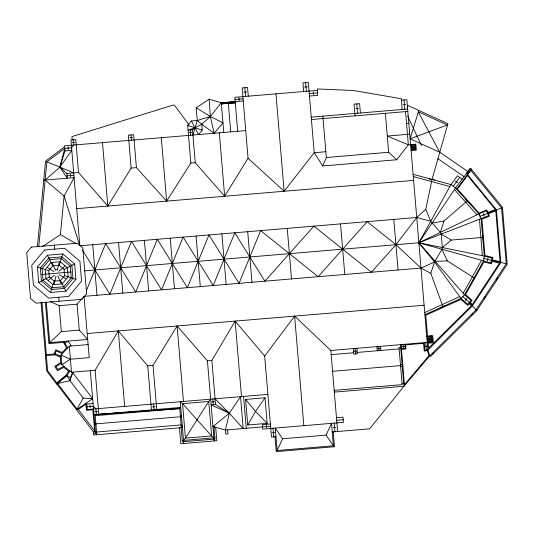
<?xml version="1.0" encoding="UTF-8"?>
<svg xmlns="http://www.w3.org/2000/svg" width="534" height="534" viewBox="0 0 534 534"><rect width="100%" height="100%" fill="white"/><g stroke="black" fill="none" stroke-linecap="round" stroke-linejoin="round"><path stroke-width="0.8" d="M309.466 96.06L317.69 95.372L317.329 88.944L353.254 90.486L401.521 98.757L402.055 109.503M37.387 246.648L45.503 161.722L46.051 160.747L63.906 147.271L64.741 148.379L59.895 167.102L45.143 180.071L43.761 179.938M38.762 246.781L46.885 161.855L64.741 148.379L71.589 147.805L73.785 145.041L73.345 139.768M42.633 246.508L60.409 234.593L64.1 196.025L74.093 177.635L45.143 180.071L64.1 196.025L79.566 244.999M45.337 354.623L46.705 370.896L56.671 384.206L57.552 383.532L69.981 380.695L72.731 372.665L92.656 398.704L83.264 398.05L69.981 380.695L66.416 375.115L57.018 382.891L56.891 384.039L93.904 432.4M69.981 380.695L70.341 377.638L72.978 372.145M487.409 260.866L487.896 258.176M50.45 301.59L59.154 305.682L77.076 304.173L84.065 296.357L420.979 268.068L434.522 261.98L441.998 249.291L442.346 247.556L441.224 234.152L440.383 232.417L430.704 221.29L425.818 209.315L432.026 179.451L447.919 123.668L408.043 105.552L407.442 106.867M215.075 398.811L229.326 413.229L243.204 428.542L240.527 396.675L229.326 413.229L225.401 430.037L225.742 434.075L227.951 433.888L227.611 429.85M54.194 283.728L55.977 276.151M57.358 270.257L59.134 262.681M192.928 135.035L197.286 120.484L196.218 107.775L209.148 99.184L221.29 102.822L223.773 132.445M467.757 171.414L439.676 152.217L410.125 138.793L418.796 110.438M245.74 130.603L64.527 145.822L64.954 150.935L59.895 167.102L67.244 178.216L66.85 173.483L59.895 167.102L46.885 161.855M440.383 232.417L444.001 221.016L467.237 200.891M50.516 292.465L65.942 291.17L75.928 279.349L74.633 263.929L62.812 253.937L47.392 255.232L37.4 267.053L38.695 282.479L50.516 292.465L54.141 281.118L60.475 280.584L64.581 275.731L64.047 269.39L59.187 265.291L52.853 265.819L48.754 270.678L49.282 277.012L54.141 281.118M59.187 265.291L62.812 253.937M442.953 306.563L430.798 273.348L434.522 261.98L418.856 242.783L84.365 270.872M86.221 291.083L105.652 243.617L135.723 292.018L157.31 239.279L187.387 287.679L208.968 234.94L239.045 283.34L260.625 230.601L318.144 276.699L367.172 221.657L395.928 244.706L420.979 268.068L430.798 273.348M405.553 111.619L408.336 144.807L396.762 159.759L322.723 165.974L326.327 157.51L322.85 116.152M41.065 302.478L45.53 355.611L55.109 354.803L55.022 353.808L56.264 350.945L62.371 353.595M282.613 438.761L277.159 450.522L275.277 428.074L282.613 438.761L326.074 435.11L333.41 445.797L276.165 450.603M326.074 435.11L331.527 423.349L333.496 446.791M83.264 398.05L76.596 409.792M434.522 261.98L461.009 298.453L467.657 304.253L470.995 300.422L464.52 294.768L418.856 242.783L450.936 184.584L457.458 175.766L462.037 179.15M481.481 260.398L463.212 293.279M247.743 424.991L255.546 411.46L265.011 397.783L245.593 399.412L247.743 424.991L267.16 423.362L265.011 397.783M92.656 398.704L77.256 409.284L57.552 383.532L66.95 375.756L69.774 370.896M95.199 415.692L179.731 408.59L98.823 414.311L95.132 370.282L118.314 330.906L147.738 365.87L151.436 409.898M270.564 426.245L225.401 430.037L212.959 426.599L229.326 413.229L215.556 404.512L211.858 360.483L235.147 321.101L264.67 356.044L271.479 437.066L275.998 436.685M156.729 409.451L153.031 365.423L177.114 325.974L207.439 360.851L214.167 440.95M430.704 221.29L416.734 217.498L79.82 245.787L70.935 139.975L75.755 139.568L78.518 172.502L107.828 206.057L131.13 168.083L128.36 135.149L133.654 134.708L136.424 167.643L166.628 201.124L190.832 163.07L187.674 125.45L191.452 120.971L197.286 120.484L210.309 116.485L221.29 102.822M209.148 99.184L210.309 116.485L201.759 124.262L194.963 127.773L192.487 129.769L195.25 162.703L224.66 196.252L248.063 158.264L242.162 87.956L247.542 87.503L248.27 96.18M332.248 431.959L369.675 428.822L403.938 386.269L429.77 355.751L475.834 310.074L506.272 263.736L501.586 207.933L470.674 170.186L471.529 169.478M484.018 298.619L485.379 296.544M496.286 279.943L497.648 277.874M401.274 100.178L406.841 99.711L427.868 350.03L429.77 355.751L430.551 356.538L476.615 310.861L507.2 264.343L502.447 207.225L470.474 168.197L455.549 187.928L418.856 242.783L490.799 262.868L492.041 258.096L484.278 256.073L418.856 242.783L478.931 213.86L486.421 210.75L488.483 215.716L418.856 242.783M453.246 186.253L459.747 177.462M424.176 342.654L424.817 350.291L427.868 350.03L472.343 305.929L500.839 262.548L496.42 209.869L466.409 173.236L470.394 168.263L471.449 169.545L467.464 174.518M456.65 189.149L470.674 170.186M264.67 356.044L294.628 316.101L330.826 350.491L337.635 431.512M248.063 158.264L284.148 191.252L314.219 152.711L308.318 82.403L302.932 82.85L303.666 91.528M197.286 120.484L201.759 124.262L202.252 130.102L198.468 134.575L191.452 120.971M201.759 124.262L214.174 133.253L222.965 122.847L210.309 116.485L196.218 107.775M210.656 399.178L208.734 401.455L185.438 438.134L183.516 440.41L180.265 401.735L182.548 403.657L211.631 435.931L213.907 437.853L182.248 440.517M465.134 300.515L466.93 298.453M95.132 370.282L71.523 372.265L61.817 364.655L61.01 355.05L69.333 346.159L88.117 344.584M432.52 353.802L433.701 352.627M471.495 315.153L472.677 313.979M49.715 342.641L61.337 331.647L79.259 330.146L87.683 339.45L49.715 342.641L46.304 302.03M425.818 209.315L416.734 217.498L395.928 244.706L371.417 272.227L313.899 226.129L264.871 281.171L234.8 232.771L213.213 285.51L183.135 237.109L161.555 289.849L131.477 241.448L109.897 294.187L82.396 249.939M48.481 280.263L54.375 275.184M58.96 271.225L64.848 266.139M442.346 247.556L451.337 240.053L482.709 237.416M61.817 364.655L70.428 359.215L89.211 357.633L84.065 296.357M61.684 363.087L56.03 366.598L57.819 369.481L63.886 366.284M64.921 343.115L68.265 341.079M38.695 282.479L49.282 277.012M64.047 269.39L74.633 263.929M424.717 312.55L459.707 296.664M424.897 314.673L461.009 298.453L464.52 294.768L483.51 260.972L484.278 256.073L481.141 218.76L478.931 213.86L455.549 187.928L450.936 184.584L413.109 174.318M440.457 307.664L445.53 305.421M501.586 207.933L480.033 216.31L479.005 213.834M410.125 138.793L447.325 124.976L418.202 111.753L439.676 152.217M194.963 127.773L188.068 130.136L192.487 129.769M55.443 269.81L57.305 269.657M432.006 223.119L444.001 221.016M243.831 92.182L246.561 91.955M304.607 87.082L307.337 86.848M317.269 90.386L234.827 97.308L237.683 131.277M235.007 99.478L243.07 98.803M309.253 93.57L317.483 92.876M243.25 100.979L221.23 102.828L221.323 103.93L235.287 102.762M355.831 108.689L358.561 108.462M403.07 104.724L405.793 104.49M311.235 117.133L407.629 109.036M311.435 119.523L407.829 111.426M72.183 142.525L74.907 142.291M129.849 137.679L132.572 137.452M189.116 132.706L191.839 132.472M64.954 150.935L71.803 150.361L59.895 167.102L73.699 172.909M406.548 123.528L408.83 123.341M409.738 134.174L387.277 136.063L408.336 144.807L415.812 144.18L416.313 150.121L411.113 150.555M66.85 173.483L78.518 172.502M131.13 168.083L136.424 167.643M190.832 163.07L195.25 162.703M325.84 151.736L314.219 152.711L322.723 165.974M67.044 175.846L73.899 175.272M411.974 147.531L414.698 147.304M415.479 149.487L411.607 149.814L415.105 145.021L411.233 145.341L415.479 149.487L415.038 144.247M326.327 157.51L388.639 152.277L396.762 159.759M76.702 208.674L413.616 180.385M41.385 274.483L71.389 271.966M87.182 333.523L424.103 305.234M426.726 336.46L431.926 336.019L432.42 341.96L330.826 350.491M428.088 339.37L430.811 339.143M431.592 341.333L427.714 341.653L431.212 336.861L427.34 337.188L431.592 341.333L431.152 336.086M147.738 365.87L153.031 365.423M207.439 360.851L211.858 360.483M377.505 348.655L380.228 348.422M401.922 346.599L404.652 346.372M353.969 351.332L356.692 351.105M400.674 347.407L399.018 347.547L402.135 384.64L334.177 390.347M424.637 346.459L427.367 346.232M331.173 354.623L353.395 352.754M356.685 352.48L399.132 348.916M400.787 348.775L405.273 348.402L404.926 344.27M400.447 364.589L402.109 364.448M332.575 371.304L400.533 365.596M400.62 366.604L402.276 366.464M85.84 403.384L86.762 404.104L93.07 403.577M86.995 406.828L93.296 406.294L95.933 408.817L96.414 414.517M267.888 394.372L87.222 409.545L86.762 404.104M402.049 383.646L403.704 383.505M94.792 411.781L97.522 411.554M152.457 406.941L155.187 406.708M211.724 401.962L214.454 401.735M334.324 392.116L403.938 386.269L400.447 344.644M94.004 414.718L180.746 407.435M215.556 404.512L211.137 404.885L229.326 413.229M94.712 423.175L95.82 423.082M180.352 415.986L181.453 415.893M95.886 423.863L180.419 416.76M94.845 424.73L95.946 424.637M180.485 417.541L181.587 417.448M95.399 431.312L93.35 431.479L93.65 435.016L182.434 427.56M93.37 431.706L95.412 431.532M96.567 432.026L181.099 424.93M93.51 433.361L96.661 433.094M181.193 425.999L182.294 425.905M212.959 426.599L214.288 426.492M336.473 417.681L343.015 417.134L343.455 422.347L262.695 429.129L262.321 424.71L270.384 424.029M336.687 420.291L343.235 419.737M271.993 432.687L274.723 432.453M333.196 427.547L335.926 427.32M179.731 408.59L95.105 414.624L96.801 434.756M435.203 261.386L447.345 260.906L474.018 277.874M429.236 179.03L434.716 179.858M506.272 263.736L483.891 258.523M413.296 176.554L449.855 186.553M202.252 130.102L187.674 125.45L188.829 124.589L174.431 105.178L172.976 105.085L71.943 136.597L72.217 139.868M37.4 267.053L48.754 270.678M64.581 275.731L75.928 279.349M55.022 353.808L61.123 356.458M54.868 354.756L60.249 357.092L60.709 362.599L54.748 366.297L57.492 370.709L63.786 367.385L68.566 371.123L66.229 375.148L56.844 382.905L47.619 370.689L46.338 355.47M61.01 355.05L70.428 359.215M66.95 375.756L70.341 377.638M60.409 234.593L76.222 243.711M441.224 234.152L451.337 240.053M47.419 267.601L54.074 271.632M59.254 274.77L65.909 278.801M455.335 181.099L457.625 182.595M462.764 296.61L469.326 302.337L476.762 310.681M437.853 158.705L463.959 176.547M475.834 310.074L476.615 310.861M267.16 423.362L255.546 411.46L245.593 399.412M465.281 198.868L469.132 202.853M454.481 189.523L476.929 214.828M57.018 382.891L57.552 383.532M467.19 172.595L468.245 173.884M68.272 341.159L71.202 345.999M63.967 341.446L67.671 347.928M47.392 255.232L52.853 265.819M60.475 280.584L65.942 291.17M407.636 116.072L421.526 145.729M441.998 249.291L447.345 260.906M52.479 263.235L55.416 270.224M57.839 275.991L60.856 283.167M483.243 213.52L484.258 216.056M210.309 116.485L214.174 133.253M482.542 234.606L483.31 240.1M482.309 255.679L479.472 219.407M413.243 146.036L413.47 148.759M429.349 337.875L429.576 340.605M411.167 144.567L411.667 150.508M427.28 336.413L427.774 342.354M425.698 342.528L426.339 350.164M404.058 99.945L404.845 109.27M385.368 113.315L388.639 152.277M393.805 219.421L398.05 269.99M403.13 344.423L403.477 348.548M401.334 344.57L401.681 348.702M380.508 346.319L380.855 350.451M360.39 113.001L359.602 103.676L354.042 104.143L355.023 115.865M378.713 346.473L379.06 350.604M356.825 103.91L357.606 113.235M376.917 346.619L377.264 350.751M356.912 348.301L357.379 353.828L353.788 354.129L353.321 348.602M355.117 348.455L355.584 353.975M340.532 223.893L344.784 274.463M313.258 91.881L313.485 94.605M305.628 82.623L306.356 91.301M334.217 423.122L334.938 431.739M333.243 431.879L334.491 446.711L276.252 451.597L275.003 436.772M275.965 93.85L284.148 191.252M287.265 228.365L291.511 278.935M294.628 316.101L303.833 425.678M244.852 87.73L245.58 96.4M273.014 428.261L273.735 436.879M238.925 97.795L239.159 100.525M266.419 425.197L266.646 427.928M247.709 231.689L251.955 282.259M235.013 101.667L235.1 102.775M234.493 101.714L234.586 102.815M234.359 101.727L234.453 102.828M234.152 101.74L234.246 102.848M233.919 101.76L234.012 102.868M233.805 101.774L233.899 102.875M233.632 101.787L233.725 102.888M233.298 101.814L233.391 102.922M232.797 101.854L232.891 102.962M232.136 101.914L232.23 103.015M231.95 101.927L232.043 103.029M231.669 101.947L231.763 103.055M231.342 101.981L231.436 103.082M231.068 102.001L231.155 103.109M230.868 102.014L230.962 103.122M230.595 102.041L230.688 103.149M230.394 102.061L230.488 103.162M229.453 102.134L229.547 103.242M229.226 102.154L229.32 103.262M229.119 102.168L229.213 103.269M228.445 102.221L228.539 103.329M228.332 103.342L230.728 131.865M227.818 102.274L227.911 103.376M227.437 102.308L227.531 103.409M227.23 102.321L227.391 103.422M227.057 102.334L227.15 103.442M226.73 102.368L226.823 103.469M226.282 102.401L226.369 103.509M225.508 102.468L225.602 103.576M225.415 102.475L225.508 103.583M224.914 102.515L225.008 103.623M224.674 102.535L224.767 103.643M224.086 102.588L224.18 103.689M223.185 102.662L223.279 103.77M222.691 102.702L222.785 103.81M222.217 102.742L222.311 103.85M221.83 102.775L221.924 103.883M221.67 102.788L221.764 103.896M243.564 396.415L246.241 428.288M219.334 132.819L224.66 196.252M235.147 321.101L241.481 396.595M221.884 233.859L226.129 284.428M215.676 427.18L216.817 440.724L180.792 443.754L179.451 427.754M190.278 129.949L190.718 135.222M212.866 398.998L213.346 404.699M213.954 426.519L215.008 439.041L182.354 441.785L181.159 427.621M196.051 236.028L200.297 286.598M170.226 238.197L174.471 288.767M161.301 137.692L166.628 201.124M177.114 325.974L183.456 401.468M183.623 441.678L183.776 443.5M179.644 407.529L181.333 427.654M144.394 240.367L148.639 290.937M131.01 134.928L131.451 140.202M153.598 403.971L154.079 409.671M118.561 242.536L122.813 293.106M102.501 142.631L107.828 206.057M118.314 330.906L124.649 406.401M92.736 244.706L96.981 295.269M90.306 370.689L95.553 433.187M90.026 405.179L90.259 407.903M68.052 146.743L68.279 149.473M70.361 174.218L70.588 176.941M77.076 304.173L79.259 330.146M69.333 346.159L71.523 372.265M54.308 245.166L54.655 249.285M58.673 297.118L59.02 301.243M59.154 305.682L61.337 331.647M45.41 302.184L48.888 343.616L63.466 342.394L66.556 347.801L62.144 352.507L55.796 349.757L54.128 353.975L46.358 354.629L41.979 302.471M492.915 257.582L492.301 259.938L500.044 261.633L495.779 210.877L488.403 213.647L489.424 216.103L481.902 219.227L484.952 255.506L492.915 257.582M492.001 261.433L491.373 263.849L483.904 261.9L465.541 294.594L472.129 300.342L470.381 302.344L472.263 304.587L499.53 263.082L492.001 261.433M467.49 175.499L457.431 189.109L479.091 213.146L486.748 209.962L487.782 212.465L495.418 209.602L467.49 175.499M31.379 247.088L26.7 252.629L30.551 298.486L36.092 303.165L81.949 299.314L86.628 293.78L82.777 247.916L77.243 243.237L31.379 247.088M44.669 249.959L31.746 265.251L33.422 285.196L48.714 298.119L68.659 296.443L81.582 281.151L79.906 261.206L64.614 248.283L44.669 249.959M48.808 257.975L40.344 267.995L41.438 281.058L51.458 289.521L64.521 288.427L72.984 278.414L71.89 265.345L61.871 256.881L48.808 257.975M49.655 259.617L42.099 268.555L43.08 280.216L52.018 287.766L63.68 286.791L71.229 277.854L70.248 266.192L61.31 258.636L49.655 259.617M51.144 262.508L45.196 269.543L45.964 278.721L53.006 284.669L62.184 283.901L68.132 276.866L67.364 267.681L60.322 261.733L51.144 262.508M429.056 355.611L404.445 384.694L401.475 349.356L405.96 348.976L405.613 344.851L423.596 343.342L424.236 350.971L427.42 350.704L429.056 355.611M469.313 303.632L467.737 305.441L460.862 299.44L425.785 315.2L427.54 336.16L432.74 335.719L433.334 342.728L428.134 343.168L428.555 348.168L471.202 305.875L469.313 303.632M85.814 404.265L78.271 409.444L94.645 430.838L92.876 409.778L86.575 410.312L85.814 404.265M208.734 401.455L182.548 403.657L185.438 438.134L211.631 435.931L208.734 401.455"/></g></svg>
